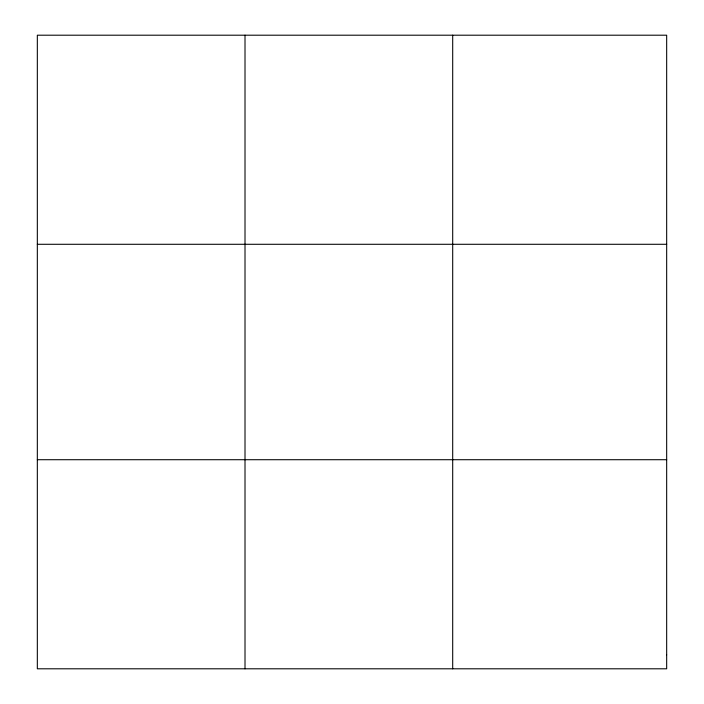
<?xml version="1.0" encoding="UTF-8"?>
<svg xmlns="http://www.w3.org/2000/svg" width="704" height="704" viewBox="0 0 704 704"><rect width="100%" height="100%" fill="white"/><g stroke="black" fill="none" stroke-linecap="round" stroke-linejoin="round"><path stroke-width="1.06" d="M245.01 668.8L245.01 35.2M452.698 668.8L452.698 35.2M37.33 244.288L666.67 244.288M37.33 459.712L666.67 459.712M666.67 654.861L666.67 668.8L37.33 668.8L37.33 35.2L666.67 35.2L666.67 654.861"/></g></svg>
